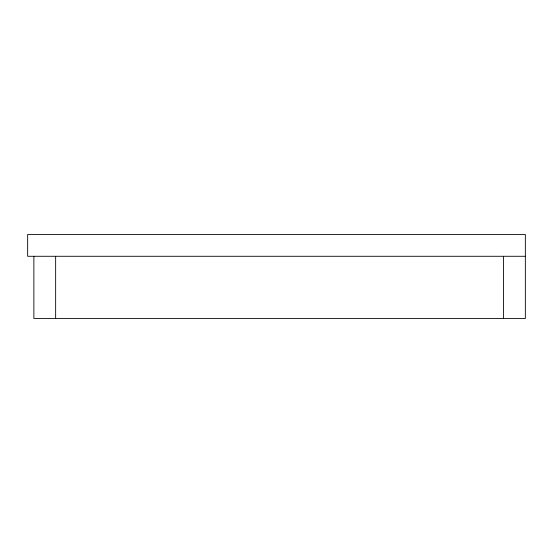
<?xml version="1.0" encoding="UTF-8"?>
<svg xmlns="http://www.w3.org/2000/svg" width="553" height="553" viewBox="0 0 553 553"><rect width="100%" height="100%" fill="white"/><g stroke="black" fill="none" stroke-linecap="round" stroke-linejoin="round"><path stroke-width="0.83" d="M525.35 256.281L27.65 256.281L27.65 234.507L525.35 234.507L525.35 318.493L33.871 318.493L33.871 256.281M503.576 256.281L503.576 318.493M55.646 256.281L55.646 318.493"/></g></svg>
